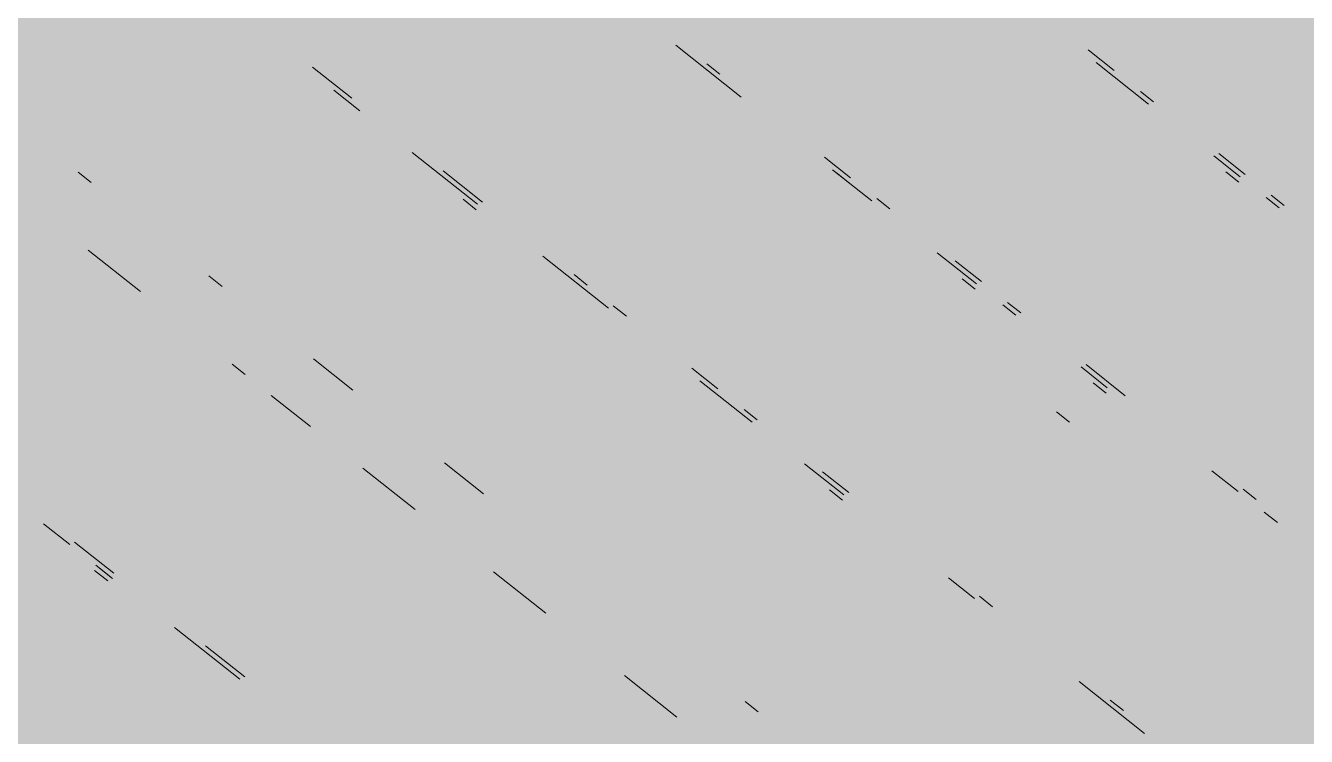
# Paper-space layout '03 3D Building and Roof' of a CAD drawing. Header units: millimetres. Extents: x 5 to 415, y 5 to 292.
# Drawn here: x 265.857 to 269.108, y 89.529 to 91.334 of the extents above; entities that cross this region are included whole.
import ezdxf

# ---------------------------------------------------------------- set-up
doc = ezdxf.new("R2010")
doc.units = ezdxf.units.MM
doc.layers.add('EXISTING', color=7, linetype='Continuous')
doc.layers.add('IMAGES', color=7, linetype='Continuous')

# ---------------------------------------------------------------- blocks, each defined once
blk = doc.blocks.new('SHEET_03')
at = {"layer": 'EXISTING', "color": 250, "lineweight": 9}
for p, q in [((267.5074, 91.2838), (267.6734, 91.1521)), ((268.6203, 91.2194), (268.5539, 91.2721)), ((266.685, 91.1493), (266.5854, 91.2283)), ((267.6195, 91.2107), (267.5863, 91.237)), ((268.5746, 91.2399), (268.7074, 91.1345)), ((266.6393, 91.1697), (266.7057, 91.1171)), ((268.7199, 91.1404), (268.6867, 91.1667)), ((266.8385, 91.0117), (267.0045, 90.88)), ((267.9514, 90.9473), (267.885, 90.9999)), ((268.8734, 91.0028), (268.9398, 90.9501)), ((268.9523, 90.956), (268.8859, 91.0087)), ((266.0239, 90.9351), (265.9907, 90.9615)), ((267.017, 90.8859), (266.9174, 90.9649)), ((267.9057, 90.9677), (268.0053, 90.8887)), ((267.9483, 90.9336), (267.9151, 90.96)), ((268.9367, 90.9365), (268.9035, 90.9628)), ((267.0013, 90.8664), (266.9681, 90.8927)), ((268.051, 90.8683), (268.0178, 90.8946)), ((269.0062, 90.8974), (269.0394, 90.8711)), ((269.0519, 90.877), (269.0187, 90.9033)), ((266.0162, 90.7638), (266.149, 90.6585)), ((267.1704, 90.7483), (267.3364, 90.6166)), ((268.1713, 90.757), (268.2709, 90.678)), ((268.2834, 90.6839), (268.217, 90.7366)), ((266.3559, 90.6718), (266.3227, 90.6981)), ((267.2825, 90.6752), (267.2493, 90.7015)), ((268.2678, 90.6644), (268.2346, 90.6907)), ((268.383, 90.6049), (268.3498, 90.6312)), ((267.3821, 90.5961), (267.3489, 90.6225)), ((268.3373, 90.6253), (268.3705, 90.599)), ((266.3813, 90.4741), (266.4145, 90.4478)), ((266.6878, 90.4084), (266.5882, 90.4874)), ((268.5365, 90.4673), (268.6028, 90.4146)), ((268.6485, 90.3941), (268.5489, 90.4732)), ((267.6145, 90.4118), (267.5481, 90.4644)), ((267.5688, 90.4322), (267.7016, 90.3269)), ((268.5997, 90.401), (268.5665, 90.4273)), ((266.4809, 90.3951), (266.5805, 90.3161)), ((267.7141, 90.3328), (267.6809, 90.3591)), ((268.507, 90.3268), (268.4738, 90.3532)), ((266.7133, 90.2107), (266.8461, 90.1054)), ((267.0198, 90.145), (266.9202, 90.224)), ((267.8344, 90.2215), (267.9339, 90.1425)), ((267.9464, 90.1484), (267.88, 90.2011)), ((268.8684, 90.2039), (268.9348, 90.1512)), ((267.9308, 90.1289), (267.8976, 90.1552)), ((268.9805, 90.1308), (268.9473, 90.1571)), ((269.0012, 90.0986), (269.0344, 90.0722)), ((265.903, 90.0694), (265.9694, 90.0167)), ((266.0814, 89.9436), (265.9818, 90.0226)), ((266.0658, 89.9241), (266.0326, 89.9504)), ((266.0358, 89.9641), (266.0689, 89.9377)), ((266.0783, 89.93), (266.0451, 89.9563)), ((267.0453, 89.9473), (267.178, 89.842)), ((268.1995, 89.9318), (268.2659, 89.8791)), ((268.3116, 89.8586), (268.2784, 89.885)), ((266.2349, 89.806), (266.4009, 89.6743)), ((266.4134, 89.6802), (266.3138, 89.7592)), ((267.3772, 89.6839), (267.51, 89.5786)), ((268.5315, 89.6684), (268.6974, 89.5367)), ((268.6435, 89.5953), (268.6103, 89.6216)), ((267.7169, 89.5919), (267.6837, 89.6182))]:
    blk.add_line(p, q, dxfattribs=at)
at = {"layer": 'IMAGES', "color": 7}
for points in [[(265.8218, 91.1942), (266.3036, 91.1942), (265.8218, 91.387), (266.3036, 91.387)], [(266.3036, 91.2906), (266.4964, 91.2906), (266.3036, 91.387), (266.4964, 91.387)], [(266.4964, 91.2906), (266.5927, 91.2906), (266.4964, 91.387), (266.5927, 91.387)], [(266.5927, 91.2906), (266.7855, 91.2906), (266.5927, 91.387), (266.7855, 91.387)], [(266.7855, 91.2906), (266.8818, 91.2906), (266.7855, 91.387), (266.8818, 91.387)], [(266.8818, 91.2906), (266.9782, 91.2906), (266.8818, 91.387), (266.9782, 91.387)], [(266.9782, 91.2906), (267.0745, 91.2906), (266.9782, 91.387), (267.0745, 91.387)], [(267.0745, 91.2906), (267.1709, 91.2906), (267.0745, 91.387), (267.1709, 91.387)], [(267.1709, 91.2906), (267.2673, 91.2906), (267.1709, 91.387), (267.2673, 91.387)], [(267.2673, 91.2906), (267.46, 91.2906), (267.2673, 91.387), (267.46, 91.387)], [(267.46, 91.2906), (267.5564, 91.2906), (267.46, 91.387), (267.5564, 91.387)], [(267.5564, 91.2906), (267.6527, 91.2906), (267.5564, 91.387), (267.6527, 91.387)], [(267.6527, 91.2906), (267.7491, 91.2906), (267.6527, 91.387), (267.7491, 91.387)], [(267.7491, 91.2906), (268.2309, 91.2906), (267.7491, 91.387), (268.2309, 91.387)], [(268.2309, 91.2906), (268.3273, 91.2906), (268.2309, 91.387), (268.3273, 91.387)], [(268.3273, 91.2906), (268.4236, 91.2906), (268.3273, 91.387), (268.4236, 91.387)], [(268.4236, 91.2906), (268.52, 91.2906), (268.4236, 91.387), (268.52, 91.387)], [(268.52, 91.2906), (268.6164, 91.2906), (268.52, 91.387), (268.6164, 91.387)], [(268.6164, 91.2906), (268.7127, 91.2906), (268.6164, 91.387), (268.7127, 91.387)], [(268.7127, 91.2906), (269.1945, 91.2906), (268.7127, 91.387), (269.1945, 91.387)], [(266.3036, 91.1942), (266.4, 91.1942), (266.3036, 91.2906), (266.4, 91.2906)], [(266.4, 91.1942), (266.4964, 91.1942), (266.4, 91.2906), (266.4964, 91.2906)], [(266.4964, 91.1942), (266.6891, 91.1942), (266.4964, 91.2906), (266.6891, 91.2906)], [(266.6891, 91.1942), (266.7855, 91.1942), (266.6891, 91.2906), (266.7855, 91.2906)], [(266.7855, 91.1942), (266.8818, 91.1942), (266.7855, 91.2906), (266.8818, 91.2906)], [(266.8818, 91.1942), (267.1709, 91.1942), (266.8818, 91.2906), (267.1709, 91.2906)], [(267.1709, 91.1942), (267.2673, 91.1942), (267.1709, 91.2906), (267.2673, 91.2906)], [(267.2673, 91.0978), (267.3636, 91.0978), (267.2673, 91.2906), (267.3636, 91.2906)], [(267.3636, 91.1942), (267.46, 91.1942), (267.3636, 91.2906), (267.46, 91.2906)], [(267.46, 91.1942), (267.5564, 91.1942), (267.46, 91.2906), (267.5564, 91.2906)], [(267.5564, 91.1942), (267.6527, 91.1942), (267.5564, 91.2906), (267.6527, 91.2906)], [(267.6527, 91.1942), (267.7491, 91.1942), (267.6527, 91.2906), (267.7491, 91.2906)], [(267.7491, 91.1942), (267.8455, 91.1942), (267.7491, 91.2906), (267.8455, 91.2906)], [(267.8455, 91.1942), (268.3273, 91.1942), (267.8455, 91.2906), (268.3273, 91.2906)], [(268.3273, 91.1942), (268.4236, 91.1942), (268.3273, 91.2906), (268.4236, 91.2906)], [(268.4236, 91.1942), (268.52, 91.1942), (268.4236, 91.2906), (268.52, 91.2906)], [(268.52, 91.1942), (268.7127, 91.1942), (268.52, 91.2906), (268.7127, 91.2906)], [(268.7127, 91.1942), (268.8091, 91.1942), (268.7127, 91.2906), (268.8091, 91.2906)], [(268.8091, 91.1942), (269.3873, 91.1942), (268.8091, 91.2906), (269.3873, 91.2906)], [(265.8218, 91.0978), (265.9182, 91.0978), (265.8218, 91.1942), (265.9182, 91.1942)], [(265.9182, 91.0978), (266.0145, 91.0978), (265.9182, 91.1942), (266.0145, 91.1942)], [(266.0145, 91.0978), (266.4, 91.0978), (266.0145, 91.1942), (266.4, 91.1942)], [(266.4, 91.0978), (266.4964, 91.0978), (266.4, 91.1942), (266.4964, 91.1942)], [(266.4964, 91.0978), (266.5927, 91.0978), (266.4964, 91.1942), (266.5927, 91.1942)], [(266.5927, 91.0978), (266.7855, 91.0978), (266.5927, 91.1942), (266.7855, 91.1942)], [(266.7855, 91.0978), (266.8818, 91.0978), (266.7855, 91.1942), (266.8818, 91.1942)], [(266.8818, 91.0978), (266.9782, 91.0978), (266.8818, 91.1942), (266.9782, 91.1942)], [(266.9782, 91.0978), (267.0745, 91.0978), (266.9782, 91.1942), (267.0745, 91.1942)], [(267.0745, 91.0978), (267.1709, 91.0978), (267.0745, 91.1942), (267.1709, 91.1942)], [(267.1709, 91.0014), (267.2673, 91.0014), (267.1709, 91.1942), (267.2673, 91.1942)], [(267.3636, 91.0978), (267.46, 91.0978), (267.3636, 91.1942), (267.46, 91.1942)], [(267.46, 91.0978), (267.5564, 91.0978), (267.46, 91.1942), (267.5564, 91.1942)], [(267.5564, 91.0978), (267.6527, 91.0978), (267.5564, 91.1942), (267.6527, 91.1942)], [(267.6527, 91.0978), (267.7491, 91.0978), (267.6527, 91.1942), (267.7491, 91.1942)], [(267.7491, 91.0978), (267.8455, 91.0978), (267.7491, 91.1942), (267.8455, 91.1942)], [(267.8455, 91.0978), (267.9418, 91.0978), (267.8455, 91.1942), (267.9418, 91.1942)], [(267.9418, 91.0978), (268.4236, 91.0978), (267.9418, 91.1942), (268.4236, 91.1942)], [(268.4236, 91.0978), (268.52, 91.0978), (268.4236, 91.1942), (268.52, 91.1942)], [(268.52, 91.0978), (268.6164, 91.0978), (268.52, 91.1942), (268.6164, 91.1942)], [(268.6164, 91.0978), (268.8091, 91.0978), (268.6164, 91.1942), (268.8091, 91.1942)], [(268.8091, 91.0978), (268.9055, 91.0978), (268.8091, 91.1942), (268.9055, 91.1942)], [(268.9055, 91.0978), (269.0018, 91.0978), (268.9055, 91.1942), (269.0018, 91.1942)], [(269.0018, 91.0978), (269.4836, 91.0978), (269.0018, 91.1942), (269.4836, 91.1942)], [(265.8218, 90.905), (265.9182, 90.905), (265.8218, 91.0978), (265.9182, 91.0978)], [(265.9182, 91.0014), (266.0145, 91.0014), (265.9182, 91.0978), (266.0145, 91.0978)], [(266.0145, 91.0014), (266.1109, 91.0014), (266.0145, 91.0978), (266.1109, 91.0978)], [(266.1109, 91.0014), (266.4964, 91.0014), (266.1109, 91.0978), (266.4964, 91.0978)], [(266.4964, 91.0014), (266.5927, 91.0014), (266.4964, 91.0978), (266.5927, 91.0978)], [(266.5927, 91.0014), (266.6891, 91.0014), (266.5927, 91.0978), (266.6891, 91.0978)], [(266.6891, 91.0014), (266.8818, 91.0014), (266.6891, 91.0978), (266.8818, 91.0978)], [(266.8818, 91.0014), (266.9782, 91.0014), (266.8818, 91.0978), (266.9782, 91.0978)], [(266.9782, 91.0014), (267.0745, 91.0014), (266.9782, 91.0978), (267.0745, 91.0978)], [(267.0745, 91.0014), (267.1709, 91.0014), (267.0745, 91.0978), (267.1709, 91.0978)], [(267.2673, 91.0014), (267.3636, 91.0014), (267.2673, 91.0978), (267.3636, 91.0978)], [(267.3636, 91.0014), (267.46, 91.0014), (267.3636, 91.0978), (267.46, 91.0978)], [(267.46, 91.0014), (267.5564, 91.0014), (267.46, 91.0978), (267.5564, 91.0978)], [(267.5564, 91.0014), (267.6527, 91.0014), (267.5564, 91.0978), (267.6527, 91.0978)], [(267.6527, 91.0014), (267.7491, 91.0014), (267.6527, 91.0978), (267.7491, 91.0978)], [(267.7491, 91.0014), (267.9418, 91.0014), (267.7491, 91.0978), (267.9418, 91.0978)], [(267.9418, 91.0014), (268.0382, 91.0014), (267.9418, 91.0978), (268.0382, 91.0978)], [(268.0382, 91.0014), (268.52, 91.0014), (268.0382, 91.0978), (268.52, 91.0978)], [(268.52, 91.0014), (268.6164, 91.0014), (268.52, 91.0978), (268.6164, 91.0978)], [(268.6164, 91.0014), (268.7127, 91.0014), (268.6164, 91.0978), (268.7127, 91.0978)], [(268.7127, 91.0014), (268.8091, 91.0014), (268.7127, 91.0978), (268.8091, 91.0978)], [(268.8091, 90.905), (268.9055, 90.905), (268.8091, 91.0978), (268.9055, 91.0978)], [(268.9055, 91.0014), (269.0018, 91.0014), (268.9055, 91.0978), (269.0018, 91.0978)], [(269.0018, 91.0014), (269.0982, 91.0014), (269.0018, 91.0978), (269.0982, 91.0978)], [(269.0982, 91.0014), (269.6764, 91.0014), (269.0982, 91.0978), (269.6764, 91.0978)], [(265.9182, 90.905), (266.0145, 90.905), (265.9182, 91.0014), (266.0145, 91.0014)], [(266.0145, 90.905), (266.1109, 90.905), (266.0145, 91.0014), (266.1109, 91.0014)], [(266.1109, 90.905), (266.2073, 90.905), (266.1109, 91.0014), (266.2073, 91.0014)], [(266.2073, 90.905), (266.6891, 90.905), (266.2073, 91.0014), (266.6891, 91.0014)], [(266.6891, 90.905), (266.7855, 90.905), (266.6891, 91.0014), (266.7855, 91.0014)], [(266.7855, 90.905), (266.8818, 90.905), (266.7855, 91.0014), (266.8818, 91.0014)], [(266.8818, 90.905), (266.9782, 90.905), (266.8818, 91.0014), (266.9782, 91.0014)], [(266.9782, 90.905), (267.0745, 90.905), (266.9782, 91.0014), (267.0745, 91.0014)], [(267.0745, 90.905), (267.1709, 90.905), (267.0745, 91.0014), (267.1709, 91.0014)], [(267.1709, 90.905), (267.3636, 90.905), (267.1709, 91.0014), (267.3636, 91.0014)], [(267.3636, 90.905), (267.46, 90.905), (267.3636, 91.0014), (267.46, 91.0014)], [(267.46, 90.905), (267.5564, 90.905), (267.46, 91.0014), (267.5564, 91.0014)], [(267.5564, 90.905), (267.6527, 90.905), (267.5564, 91.0014), (267.6527, 91.0014)], [(267.6527, 90.905), (267.7491, 90.905), (267.6527, 91.0014), (267.7491, 91.0014)], [(267.7491, 90.905), (267.8455, 90.905), (267.7491, 91.0014), (267.8455, 91.0014)], [(267.8455, 90.905), (267.9418, 90.905), (267.8455, 91.0014), (267.9418, 91.0014)], [(267.9418, 90.905), (268.0382, 90.905), (267.9418, 91.0014), (268.0382, 91.0014)], [(268.0382, 90.905), (268.7127, 90.905), (268.0382, 91.0014), (268.7127, 91.0014)], [(268.7127, 90.905), (268.8091, 90.905), (268.7127, 91.0014), (268.8091, 91.0014)], [(268.9055, 90.905), (269.0018, 90.905), (268.9055, 91.0014), (269.0018, 91.0014)], [(269.0018, 90.905), (269.0982, 90.905), (269.0018, 91.0014), (269.0982, 91.0014)], [(269.0982, 90.905), (269.1945, 90.905), (269.0982, 91.0014), (269.1945, 91.0014)], [(265.8218, 90.8086), (265.9182, 90.8086), (265.8218, 90.905), (265.9182, 90.905)], [(265.9182, 90.8086), (266.0145, 90.8086), (265.9182, 90.905), (266.0145, 90.905)], [(266.0145, 90.8086), (266.2073, 90.8086), (266.0145, 90.905), (266.2073, 90.905)], [(266.2073, 90.8086), (266.3036, 90.8086), (266.2073, 90.905), (266.3036, 90.905)], [(266.3036, 90.8086), (266.4, 90.8086), (266.3036, 90.905), (266.4, 90.905)], [(266.4, 90.8086), (266.7855, 90.8086), (266.4, 90.905), (266.7855, 90.905)], [(266.7855, 90.8086), (266.8818, 90.8086), (266.7855, 90.905), (266.8818, 90.905)], [(266.8818, 90.8086), (266.9782, 90.8086), (266.8818, 90.905), (266.9782, 90.905)], [(266.9782, 90.8086), (267.0745, 90.8086), (266.9782, 90.905), (267.0745, 90.905)], [(267.0745, 90.8086), (267.1709, 90.8086), (267.0745, 90.905), (267.1709, 90.905)], [(267.1709, 90.8086), (267.2673, 90.8086), (267.1709, 90.905), (267.2673, 90.905)], [(267.2673, 90.8086), (267.3636, 90.8086), (267.2673, 90.905), (267.3636, 90.905)], [(267.3636, 90.8086), (267.46, 90.8086), (267.3636, 90.905), (267.46, 90.905)], [(267.46, 90.8086), (267.5564, 90.8086), (267.46, 90.905), (267.5564, 90.905)], [(267.5564, 90.8086), (267.6527, 90.8086), (267.5564, 90.905), (267.6527, 90.905)], [(267.6527, 90.8086), (267.7491, 90.8086), (267.6527, 90.905), (267.7491, 90.905)], [(267.7491, 90.8086), (267.8455, 90.8086), (267.7491, 90.905), (267.8455, 90.905)], [(267.8455, 90.8086), (267.9418, 90.8086), (267.8455, 90.905), (267.9418, 90.905)], [(267.9418, 90.8086), (268.0382, 90.8086), (267.9418, 90.905), (268.0382, 90.905)], [(268.0382, 90.8086), (268.1345, 90.8086), (268.0382, 90.905), (268.1345, 90.905)], [(268.1345, 90.8086), (268.2309, 90.8086), (268.1345, 90.905), (268.2309, 90.905)], [(268.2309, 90.8086), (268.3273, 90.8086), (268.2309, 90.905), (268.3273, 90.905)], [(268.3273, 90.8086), (268.8091, 90.8086), (268.3273, 90.905), (268.8091, 90.905)], [(268.8091, 90.8086), (269.0018, 90.8086), (268.8091, 90.905), (269.0018, 90.905)], [(269.0018, 90.8086), (269.0982, 90.8086), (269.0018, 90.905), (269.0982, 90.905)], [(269.0982, 90.8086), (269.1945, 90.8086), (269.0982, 90.905), (269.1945, 90.905)], [(265.8218, 90.7122), (265.9182, 90.7122), (265.8218, 90.8086), (265.9182, 90.8086)], [(265.9182, 90.7122), (266.0145, 90.7122), (265.9182, 90.8086), (266.0145, 90.8086)], [(266.0145, 90.7122), (266.2073, 90.7122), (266.0145, 90.8086), (266.2073, 90.8086)], [(266.2073, 90.7122), (266.3036, 90.7122), (266.2073, 90.8086), (266.3036, 90.8086)], [(266.3036, 90.7122), (266.4964, 90.7122), (266.3036, 90.8086), (266.4964, 90.8086)], [(266.4964, 90.7122), (266.8818, 90.7122), (266.4964, 90.8086), (266.8818, 90.8086)], [(266.8818, 90.7122), (266.9782, 90.7122), (266.8818, 90.8086), (266.9782, 90.8086)], [(266.9782, 90.7122), (267.0745, 90.7122), (266.9782, 90.8086), (267.0745, 90.8086)], [(267.0745, 90.7122), (267.1709, 90.7122), (267.0745, 90.8086), (267.1709, 90.8086)], [(267.1709, 90.7122), (267.2673, 90.7122), (267.1709, 90.8086), (267.2673, 90.8086)], [(267.2673, 90.7122), (267.3636, 90.7122), (267.2673, 90.8086), (267.3636, 90.8086)], [(267.3636, 90.7122), (267.5564, 90.7122), (267.3636, 90.8086), (267.5564, 90.8086)], [(267.5564, 90.7122), (267.6527, 90.7122), (267.5564, 90.8086), (267.6527, 90.8086)], [(267.6527, 90.7122), (267.7491, 90.7122), (267.6527, 90.8086), (267.7491, 90.8086)], [(267.7491, 90.7122), (267.8455, 90.7122), (267.7491, 90.8086), (267.8455, 90.8086)], [(267.8455, 90.7122), (267.9418, 90.7122), (267.8455, 90.8086), (267.9418, 90.8086)], [(267.9418, 90.7122), (268.0382, 90.7122), (267.9418, 90.8086), (268.0382, 90.8086)], [(268.0382, 90.7122), (268.1345, 90.7122), (268.0382, 90.8086), (268.1345, 90.8086)], [(268.1345, 90.7122), (268.3273, 90.7122), (268.1345, 90.8086), (268.3273, 90.8086)], [(268.3273, 90.7122), (268.4236, 90.7122), (268.3273, 90.8086), (268.4236, 90.8086)], [(268.4236, 90.7122), (269.0018, 90.7122), (268.4236, 90.8086), (269.0018, 90.8086)], [(269.0018, 90.7122), (269.0982, 90.7122), (269.0018, 90.8086), (269.0982, 90.8086)], [(269.0982, 90.7122), (269.1945, 90.7122), (269.0982, 90.8086), (269.1945, 90.8086)], [(265.34, 90.6158), (265.9182, 90.6158), (265.34, 90.7122), (265.9182, 90.7122)], [(265.9182, 90.6158), (266.0145, 90.6158), (265.9182, 90.7122), (266.0145, 90.7122)], [(266.0145, 90.6158), (266.1109, 90.6158), (266.0145, 90.7122), (266.1109, 90.7122)], [(266.1109, 90.6158), (266.2073, 90.6158), (266.1109, 90.7122), (266.2073, 90.7122)], [(266.2073, 90.6158), (266.3036, 90.6158), (266.2073, 90.7122), (266.3036, 90.7122)], [(266.3036, 90.6158), (266.4, 90.6158), (266.3036, 90.7122), (266.4, 90.7122)], [(266.4, 90.6158), (266.4964, 90.6158), (266.4, 90.7122), (266.4964, 90.7122)], [(266.4964, 90.6158), (266.5927, 90.6158), (266.4964, 90.7122), (266.5927, 90.7122)], [(266.5927, 90.6158), (266.6891, 90.6158), (266.5927, 90.7122), (266.6891, 90.7122)], [(266.6891, 90.6158), (267.1709, 90.6158), (266.6891, 90.7122), (267.1709, 90.7122)], [(267.1709, 90.6158), (267.3636, 90.6158), (267.1709, 90.7122), (267.3636, 90.7122)], [(267.3636, 90.6158), (267.46, 90.6158), (267.3636, 90.7122), (267.46, 90.7122)], [(267.46, 90.6158), (267.5564, 90.6158), (267.46, 90.7122), (267.5564, 90.7122)], [(267.5564, 90.6158), (267.6527, 90.6158), (267.5564, 90.7122), (267.6527, 90.7122)], [(267.6527, 90.6158), (267.8455, 90.6158), (267.6527, 90.7122), (267.8455, 90.7122)], [(267.8455, 90.6158), (267.9418, 90.6158), (267.8455, 90.7122), (267.9418, 90.7122)], [(267.9418, 90.6158), (268.0382, 90.6158), (267.9418, 90.7122), (268.0382, 90.7122)], [(268.0382, 90.6158), (268.1345, 90.6158), (268.0382, 90.7122), (268.1345, 90.7122)], [(268.1345, 90.6158), (268.2309, 90.6158), (268.1345, 90.7122), (268.2309, 90.7122)], [(268.2309, 90.6158), (268.4236, 90.6158), (268.2309, 90.7122), (268.4236, 90.7122)], [(268.4236, 90.6158), (268.52, 90.6158), (268.4236, 90.7122), (268.52, 90.7122)], [(268.52, 90.6158), (269.0018, 90.6158), (268.52, 90.7122), (269.0018, 90.7122)], [(269.0018, 90.6158), (269.0982, 90.6158), (269.0018, 90.7122), (269.0982, 90.7122)], [(269.0982, 90.6158), (269.1945, 90.6158), (269.0982, 90.7122), (269.1945, 90.7122)], [(265.5327, 90.5194), (266.0145, 90.5194), (265.5327, 90.6158), (266.0145, 90.6158)], [(266.0145, 90.5194), (266.1109, 90.5194), (266.0145, 90.6158), (266.1109, 90.6158)], [(266.1109, 90.5194), (266.2073, 90.5194), (266.1109, 90.6158), (266.2073, 90.6158)], [(266.2073, 90.5194), (266.3036, 90.5194), (266.2073, 90.6158), (266.3036, 90.6158)], [(266.3036, 90.423), (266.4, 90.423), (266.3036, 90.6158), (266.4, 90.6158)], [(266.4, 90.5194), (266.4964, 90.5194), (266.4, 90.6158), (266.4964, 90.6158)], [(266.4964, 90.5194), (266.5927, 90.5194), (266.4964, 90.6158), (266.5927, 90.6158)], [(266.5927, 90.5194), (266.6891, 90.5194), (266.5927, 90.6158), (266.6891, 90.6158)], [(266.6891, 90.5194), (266.7855, 90.5194), (266.6891, 90.6158), (266.7855, 90.6158)], [(266.7855, 90.5194), (267.1709, 90.5194), (266.7855, 90.6158), (267.1709, 90.6158)], [(267.1709, 90.5194), (267.2673, 90.5194), (267.1709, 90.6158), (267.2673, 90.6158)], [(267.2673, 90.5194), (267.46, 90.5194), (267.2673, 90.6158), (267.46, 90.6158)], [(267.46, 90.5194), (267.5564, 90.5194), (267.46, 90.6158), (267.5564, 90.6158)], [(267.5564, 90.5194), (267.6527, 90.5194), (267.5564, 90.6158), (267.6527, 90.6158)], [(267.6527, 90.5194), (267.8455, 90.5194), (267.6527, 90.6158), (267.8455, 90.6158)], [(267.8455, 90.5194), (267.9418, 90.5194), (267.8455, 90.6158), (267.9418, 90.6158)], [(267.9418, 90.5194), (268.0382, 90.5194), (267.9418, 90.6158), (268.0382, 90.6158)], [(268.0382, 90.5194), (268.1345, 90.5194), (268.0382, 90.6158), (268.1345, 90.6158)], [(268.1345, 90.5194), (268.2309, 90.5194), (268.1345, 90.6158), (268.2309, 90.6158)], [(268.2309, 90.5194), (268.3273, 90.5194), (268.2309, 90.6158), (268.3273, 90.6158)], [(268.3273, 90.5194), (268.4236, 90.5194), (268.3273, 90.6158), (268.4236, 90.6158)], [(268.4236, 90.5194), (268.52, 90.5194), (268.4236, 90.6158), (268.52, 90.6158)], [(268.52, 90.5194), (268.6164, 90.5194), (268.52, 90.6158), (268.6164, 90.6158)], [(268.6164, 90.5194), (268.7127, 90.5194), (268.6164, 90.6158), (268.7127, 90.6158)], [(268.7127, 90.5194), (269.0982, 90.5194), (268.7127, 90.6158), (269.0982, 90.6158)], [(269.0982, 90.5194), (269.2909, 90.5194), (269.0982, 90.6158), (269.2909, 90.6158)], [(265.7255, 90.423), (266.1109, 90.423), (265.7255, 90.5194), (266.1109, 90.5194)], [(266.1109, 90.423), (266.2073, 90.423), (266.1109, 90.5194), (266.2073, 90.5194)], [(266.2073, 90.423), (266.3036, 90.423), (266.2073, 90.5194), (266.3036, 90.5194)], [(266.4, 90.423), (266.4964, 90.423), (266.4, 90.5194), (266.4964, 90.5194)], [(266.4964, 90.423), (266.5927, 90.423), (266.4964, 90.5194), (266.5927, 90.5194)], [(266.5927, 90.423), (266.6891, 90.423), (266.5927, 90.5194), (266.6891, 90.5194)], [(266.6891, 90.423), (266.8818, 90.423), (266.6891, 90.5194), (266.8818, 90.5194)], [(266.8818, 90.423), (267.2673, 90.423), (266.8818, 90.5194), (267.2673, 90.5194)], [(267.2673, 90.423), (267.3636, 90.423), (267.2673, 90.5194), (267.3636, 90.5194)], [(267.3636, 90.423), (267.46, 90.423), (267.3636, 90.5194), (267.46, 90.5194)], [(267.46, 90.423), (267.6527, 90.423), (267.46, 90.5194), (267.6527, 90.5194)], [(267.6527, 90.423), (267.7491, 90.423), (267.6527, 90.5194), (267.7491, 90.5194)], [(267.7491, 90.423), (267.9418, 90.423), (267.7491, 90.5194), (267.9418, 90.5194)], [(267.9418, 90.423), (268.0382, 90.423), (267.9418, 90.5194), (268.0382, 90.5194)], [(268.0382, 90.423), (268.1345, 90.423), (268.0382, 90.5194), (268.1345, 90.5194)], [(268.1345, 90.423), (268.2309, 90.423), (268.1345, 90.5194), (268.2309, 90.5194)], [(268.2309, 90.423), (268.3273, 90.423), (268.2309, 90.5194), (268.3273, 90.5194)], [(268.3273, 90.423), (268.4236, 90.423), (268.3273, 90.5194), (268.4236, 90.5194)], [(268.4236, 90.423), (268.6164, 90.423), (268.4236, 90.5194), (268.6164, 90.5194)], [(268.6164, 90.423), (268.7127, 90.423), (268.6164, 90.5194), (268.7127, 90.5194)], [(268.7127, 90.423), (268.8091, 90.423), (268.7127, 90.5194), (268.8091, 90.5194)], [(268.8091, 90.423), (269.2909, 90.423), (268.8091, 90.5194), (269.2909, 90.5194)], [(265.8218, 90.3266), (266.2073, 90.3266), (265.8218, 90.423), (266.2073, 90.423)], [(266.2073, 90.3266), (266.3036, 90.3266), (266.2073, 90.423), (266.3036, 90.423)], [(266.3036, 90.3266), (266.4, 90.3266), (266.3036, 90.423), (266.4, 90.423)], [(266.4, 90.3266), (266.4964, 90.3266), (266.4, 90.423), (266.4964, 90.423)], [(266.4964, 90.3266), (266.5927, 90.3266), (266.4964, 90.423), (266.5927, 90.423)], [(266.5927, 90.3266), (266.6891, 90.3266), (266.5927, 90.423), (266.6891, 90.423)], [(266.6891, 90.3266), (266.7855, 90.3266), (266.6891, 90.423), (266.7855, 90.423)], [(266.7855, 90.3266), (266.8818, 90.3266), (266.7855, 90.423), (266.8818, 90.423)], [(266.8818, 90.3266), (266.9782, 90.3266), (266.8818, 90.423), (266.9782, 90.423)], [(266.9782, 90.3266), (267.46, 90.3266), (266.9782, 90.423), (267.46, 90.423)], [(267.46, 90.3266), (267.5564, 90.3266), (267.46, 90.423), (267.5564, 90.423)], [(267.5564, 90.3266), (267.7491, 90.3266), (267.5564, 90.423), (267.7491, 90.423)], [(267.7491, 90.3266), (268.0382, 90.3266), (267.7491, 90.423), (268.0382, 90.423)], [(268.0382, 90.3266), (268.2309, 90.3266), (268.0382, 90.423), (268.2309, 90.423)], [(268.2309, 90.3266), (268.3273, 90.3266), (268.2309, 90.423), (268.3273, 90.423)], [(268.3273, 90.3266), (268.4236, 90.3266), (268.3273, 90.423), (268.4236, 90.423)], [(268.4236, 90.3266), (268.52, 90.3266), (268.4236, 90.423), (268.52, 90.423)], [(268.52, 90.3266), (268.6164, 90.3266), (268.52, 90.423), (268.6164, 90.423)], [(268.6164, 90.3266), (268.7127, 90.3266), (268.6164, 90.423), (268.7127, 90.423)], [(268.7127, 90.3266), (268.8091, 90.3266), (268.7127, 90.423), (268.8091, 90.423)], [(268.8091, 90.3266), (268.9055, 90.3266), (268.8091, 90.423), (268.9055, 90.423)], [(268.9055, 90.3266), (269.3873, 90.3266), (268.9055, 90.423), (269.3873, 90.423)], [(265.7255, 90.2302), (265.9182, 90.2302), (265.7255, 90.3266), (265.9182, 90.3266)], [(265.9182, 90.2302), (266.4964, 90.2302), (265.9182, 90.3266), (266.4964, 90.3266)], [(266.4964, 90.2302), (266.5927, 90.2302), (266.4964, 90.3266), (266.5927, 90.3266)], [(266.5927, 90.2302), (266.6891, 90.2302), (266.5927, 90.3266), (266.6891, 90.3266)], [(266.6891, 90.2302), (266.7855, 90.2302), (266.6891, 90.3266), (266.7855, 90.3266)], [(266.7855, 90.2302), (266.8818, 90.2302), (266.7855, 90.3266), (266.8818, 90.3266)], [(266.8818, 90.2302), (266.9782, 90.2302), (266.8818, 90.3266), (266.9782, 90.3266)], [(266.9782, 90.2302), (267.0745, 90.2302), (266.9782, 90.3266), (267.0745, 90.3266)], [(267.0745, 90.2302), (267.46, 90.2302), (267.0745, 90.3266), (267.46, 90.3266)], [(267.46, 90.2302), (267.5564, 90.2302), (267.46, 90.3266), (267.5564, 90.3266)], [(267.5564, 90.2302), (267.6527, 90.2302), (267.5564, 90.3266), (267.6527, 90.3266)], [(267.6527, 90.2302), (267.8455, 90.2302), (267.6527, 90.3266), (267.8455, 90.3266)], [(267.8455, 90.2302), (267.9418, 90.2302), (267.8455, 90.3266), (267.9418, 90.3266)], [(267.9418, 90.2302), (268.0382, 90.2302), (267.9418, 90.3266), (268.0382, 90.3266)], [(268.0382, 90.2302), (268.1345, 90.2302), (268.0382, 90.3266), (268.1345, 90.3266)], [(268.1345, 90.2302), (268.2309, 90.2302), (268.1345, 90.3266), (268.2309, 90.3266)], [(268.2309, 90.2302), (268.3273, 90.2302), (268.2309, 90.3266), (268.3273, 90.3266)], [(268.3273, 90.2302), (268.4236, 90.2302), (268.3273, 90.3266), (268.4236, 90.3266)], [(268.4236, 90.2302), (268.52, 90.2302), (268.4236, 90.3266), (268.52, 90.3266)], [(268.52, 90.2302), (268.6164, 90.2302), (268.52, 90.3266), (268.6164, 90.3266)], [(268.6164, 90.2302), (268.7127, 90.2302), (268.6164, 90.3266), (268.7127, 90.3266)], [(268.7127, 90.2302), (268.9055, 90.2302), (268.7127, 90.3266), (268.9055, 90.3266)], [(268.9055, 90.2302), (269.0018, 90.2302), (268.9055, 90.3266), (269.0018, 90.3266)], [(269.0018, 90.2302), (269.4836, 90.2302), (269.0018, 90.3266), (269.4836, 90.3266)], [(265.8218, 90.1338), (265.9182, 90.1338), (265.8218, 90.2302), (265.9182, 90.2302)], [(265.9182, 90.1338), (266.0145, 90.1338), (265.9182, 90.2302), (266.0145, 90.2302)], [(266.0145, 90.1338), (266.5927, 90.1338), (266.0145, 90.2302), (266.5927, 90.2302)], [(266.5927, 90.1338), (266.6891, 90.1338), (266.5927, 90.2302), (266.6891, 90.2302)], [(266.6891, 90.1338), (266.7855, 90.1338), (266.6891, 90.2302), (266.7855, 90.2302)], [(266.7855, 90.1338), (266.8818, 90.1338), (266.7855, 90.2302), (266.8818, 90.2302)], [(266.8818, 90.1338), (266.9782, 90.1338), (266.8818, 90.2302), (266.9782, 90.2302)], [(266.9782, 90.1338), (267.0745, 90.1338), (266.9782, 90.2302), (267.0745, 90.2302)], [(267.0745, 90.1338), (267.1709, 90.1338), (267.0745, 90.2302), (267.1709, 90.2302)], [(267.1709, 90.1338), (267.2673, 90.1338), (267.1709, 90.2302), (267.2673, 90.2302)], [(267.2673, 90.1338), (267.6527, 90.1338), (267.2673, 90.2302), (267.6527, 90.2302)], [(267.6527, 90.1338), (267.7491, 90.1338), (267.6527, 90.2302), (267.7491, 90.2302)], [(267.7491, 90.1338), (267.8455, 90.1338), (267.7491, 90.2302), (267.8455, 90.2302)], [(267.8455, 90.1338), (268.0382, 90.1338), (267.8455, 90.2302), (268.0382, 90.2302)], [(268.0382, 90.1338), (268.1345, 90.1338), (268.0382, 90.2302), (268.1345, 90.2302)], [(268.1345, 90.1338), (268.2309, 90.1338), (268.1345, 90.2302), (268.2309, 90.2302)], [(268.2309, 90.1338), (268.3273, 90.1338), (268.2309, 90.2302), (268.3273, 90.2302)], [(268.3273, 90.1338), (268.4236, 90.1338), (268.3273, 90.2302), (268.4236, 90.2302)], [(268.4236, 90.1338), (268.52, 90.1338), (268.4236, 90.2302), (268.52, 90.2302)], [(268.52, 90.1338), (268.6164, 90.1338), (268.52, 90.2302), (268.6164, 90.2302)], [(268.6164, 90.1338), (268.7127, 90.1338), (268.6164, 90.2302), (268.7127, 90.2302)], [(268.7127, 90.1338), (268.8091, 90.1338), (268.7127, 90.2302), (268.8091, 90.2302)], [(268.8091, 90.1338), (268.9055, 90.1338), (268.8091, 90.2302), (268.9055, 90.2302)], [(268.9055, 90.1338), (269.0018, 90.1338), (268.9055, 90.2302), (269.0018, 90.2302)], [(269.0018, 90.1338), (269.0982, 90.1338), (269.0018, 90.2302), (269.0982, 90.2302)], [(269.0982, 90.1338), (269.6764, 90.1338), (269.0982, 90.2302), (269.6764, 90.2302)], [(265.8218, 90.0374), (265.9182, 90.0374), (265.8218, 90.1338), (265.9182, 90.1338)], [(265.9182, 90.0374), (266.0145, 90.0374), (265.9182, 90.1338), (266.0145, 90.1338)], [(266.0145, 90.0374), (266.1109, 90.0374), (266.0145, 90.1338), (266.1109, 90.1338)], [(266.1109, 90.0374), (266.5927, 90.0374), (266.1109, 90.1338), (266.5927, 90.1338)], [(266.5927, 90.0374), (266.6891, 90.0374), (266.5927, 90.1338), (266.6891, 90.1338)], [(266.6891, 90.0374), (266.7855, 90.0374), (266.6891, 90.1338), (266.7855, 90.1338)], [(266.7855, 90.0374), (266.8818, 90.0374), (266.7855, 90.1338), (266.8818, 90.1338)], [(266.8818, 90.0374), (266.9782, 90.0374), (266.8818, 90.1338), (266.9782, 90.1338)], [(266.9782, 90.0374), (267.0745, 90.0374), (266.9782, 90.1338), (267.0745, 90.1338)], [(267.0745, 90.0374), (267.1709, 90.0374), (267.0745, 90.1338), (267.1709, 90.1338)], [(267.1709, 90.0374), (267.2673, 90.0374), (267.1709, 90.1338), (267.2673, 90.1338)], [(267.2673, 90.0374), (267.3636, 90.0374), (267.2673, 90.1338), (267.3636, 90.1338)], [(267.3636, 90.0374), (267.7491, 90.0374), (267.3636, 90.1338), (267.7491, 90.1338)], [(267.7491, 90.0374), (267.8455, 90.0374), (267.7491, 90.1338), (267.8455, 90.1338)], [(267.8455, 90.0374), (267.9418, 90.0374), (267.8455, 90.1338), (267.9418, 90.1338)], [(267.9418, 90.0374), (268.1345, 90.0374), (267.9418, 90.1338), (268.1345, 90.1338)], [(268.1345, 90.0374), (268.2309, 90.0374), (268.1345, 90.1338), (268.2309, 90.1338)], [(268.2309, 90.0374), (268.4236, 90.0374), (268.2309, 90.1338), (268.4236, 90.1338)], [(268.4236, 90.0374), (268.52, 90.0374), (268.4236, 90.1338), (268.52, 90.1338)], [(268.52, 90.0374), (268.6164, 90.0374), (268.52, 90.1338), (268.6164, 90.1338)], [(268.6164, 90.0374), (268.8091, 90.0374), (268.6164, 90.1338), (268.8091, 90.1338)], [(268.8091, 90.0374), (268.9055, 90.0374), (268.8091, 90.1338), (268.9055, 90.1338)], [(268.9055, 90.0374), (269.0018, 90.0374), (268.9055, 90.1338), (269.0018, 90.1338)], [(269.0018, 90.0374), (269.0982, 90.0374), (269.0018, 90.1338), (269.0982, 90.1338)], [(269.0982, 90.0374), (269.1945, 90.0374), (269.0982, 90.1338), (269.1945, 90.1338)], [(265.8218, 89.941), (265.9182, 89.941), (265.8218, 90.0374), (265.9182, 90.0374)], [(265.9182, 89.941), (266.1109, 89.941), (265.9182, 90.0374), (266.1109, 90.0374)], [(266.1109, 89.941), (266.2073, 89.941), (266.1109, 90.0374), (266.2073, 90.0374)], [(266.2073, 89.941), (266.3036, 89.941), (266.2073, 90.0374), (266.3036, 90.0374)], [(266.3036, 89.941), (266.6891, 89.941), (266.3036, 90.0374), (266.6891, 90.0374)], [(266.6891, 89.941), (266.7855, 89.941), (266.6891, 90.0374), (266.7855, 90.0374)], [(266.7855, 89.941), (266.8818, 89.941), (266.7855, 90.0374), (266.8818, 90.0374)], [(266.8818, 89.941), (266.9782, 89.941), (266.8818, 90.0374), (266.9782, 90.0374)], [(266.9782, 89.941), (267.0745, 89.941), (266.9782, 90.0374), (267.0745, 90.0374)], [(267.0745, 89.941), (267.1709, 89.941), (267.0745, 90.0374), (267.1709, 90.0374)], [(267.1709, 89.941), (267.2673, 89.941), (267.1709, 90.0374), (267.2673, 90.0374)], [(267.2673, 89.941), (267.3636, 89.941), (267.2673, 90.0374), (267.3636, 90.0374)], [(267.3636, 89.941), (267.46, 89.941), (267.3636, 90.0374), (267.46, 90.0374)], [(267.46, 89.941), (267.8455, 89.941), (267.46, 90.0374), (267.8455, 90.0374)], [(267.8455, 89.941), (267.9418, 89.941), (267.8455, 90.0374), (267.9418, 90.0374)], [(267.9418, 89.941), (268.0382, 89.941), (267.9418, 90.0374), (268.0382, 90.0374)], [(268.0382, 89.941), (268.2309, 89.941), (268.0382, 90.0374), (268.2309, 90.0374)], [(268.2309, 89.941), (268.3273, 89.941), (268.2309, 90.0374), (268.3273, 90.0374)], [(268.3273, 89.941), (268.4236, 89.941), (268.3273, 90.0374), (268.4236, 90.0374)], [(268.4236, 89.941), (268.52, 89.941), (268.4236, 90.0374), (268.52, 90.0374)], [(268.52, 89.941), (268.6164, 89.941), (268.52, 90.0374), (268.6164, 90.0374)], [(268.6164, 89.941), (268.7127, 89.941), (268.6164, 90.0374), (268.7127, 90.0374)], [(268.7127, 89.941), (268.8091, 89.941), (268.7127, 90.0374), (268.8091, 90.0374)], [(268.8091, 89.941), (268.9055, 89.941), (268.8091, 90.0374), (268.9055, 90.0374)], [(268.9055, 89.941), (269.0018, 89.941), (268.9055, 90.0374), (269.0018, 90.0374)], [(269.0018, 89.941), (269.0982, 89.941), (269.0018, 90.0374), (269.0982, 90.0374)], [(269.0982, 89.8446), (269.1945, 89.8446), (269.0982, 90.0374), (269.1945, 90.0374)], [(265.34, 89.8446), (266.0145, 89.8446), (265.34, 89.941), (266.0145, 89.941)], [(266.0145, 89.8446), (266.2073, 89.8446), (266.0145, 89.941), (266.2073, 89.941)], [(266.2073, 89.8446), (266.3036, 89.8446), (266.2073, 89.941), (266.3036, 89.941)], [(266.3036, 89.8446), (266.4, 89.8446), (266.3036, 89.941), (266.4, 89.941)], [(266.4, 89.8446), (266.8818, 89.8446), (266.4, 89.941), (266.8818, 89.941)], [(266.8818, 89.8446), (266.9782, 89.8446), (266.8818, 89.941), (266.9782, 89.941)], [(266.9782, 89.8446), (267.0745, 89.8446), (266.9782, 89.941), (267.0745, 89.941)], [(267.0745, 89.8446), (267.1709, 89.8446), (267.0745, 89.941), (267.1709, 89.941)], [(267.1709, 89.8446), (267.2673, 89.8446), (267.1709, 89.941), (267.2673, 89.941)], [(267.2673, 89.8446), (267.3636, 89.8446), (267.2673, 89.941), (267.3636, 89.941)], [(267.3636, 89.8446), (267.46, 89.8446), (267.3636, 89.941), (267.46, 89.941)], [(267.46, 89.8446), (267.5564, 89.8446), (267.46, 89.941), (267.5564, 89.941)], [(267.5564, 89.8446), (268.0382, 89.8446), (267.5564, 89.941), (268.0382, 89.941)], [(268.0382, 89.8446), (268.1345, 89.8446), (268.0382, 89.941), (268.1345, 89.941)], [(268.1345, 89.8446), (268.2309, 89.8446), (268.1345, 89.941), (268.2309, 89.941)], [(268.2309, 89.8446), (268.3273, 89.8446), (268.2309, 89.941), (268.3273, 89.941)], [(268.3273, 89.8446), (268.4236, 89.8446), (268.3273, 89.941), (268.4236, 89.941)], [(268.4236, 89.8446), (268.52, 89.8446), (268.4236, 89.941), (268.52, 89.941)], [(268.52, 89.8446), (268.6164, 89.8446), (268.52, 89.941), (268.6164, 89.941)], [(268.6164, 89.8446), (268.8091, 89.8446), (268.6164, 89.941), (268.8091, 89.941)], [(268.8091, 89.8446), (268.9055, 89.8446), (268.8091, 89.941), (268.9055, 89.941)], [(268.9055, 89.8446), (269.0018, 89.8446), (268.9055, 89.941), (269.0018, 89.941)], [(269.0018, 89.8446), (269.0982, 89.8446), (269.0018, 89.941), (269.0982, 89.941)], [(265.5327, 89.7482), (266.0145, 89.7482), (265.5327, 89.8446), (266.0145, 89.8446)], [(266.0145, 89.7482), (266.1109, 89.7482), (266.0145, 89.8446), (266.1109, 89.8446)], [(266.1109, 89.7482), (266.2073, 89.7482), (266.1109, 89.8446), (266.2073, 89.8446)], [(266.2073, 89.7482), (266.4, 89.7482), (266.2073, 89.8446), (266.4, 89.8446)], [(266.4, 89.7482), (266.4964, 89.7482), (266.4, 89.8446), (266.4964, 89.8446)], [(266.4964, 89.7482), (266.9782, 89.7482), (266.4964, 89.8446), (266.9782, 89.8446)], [(266.9782, 89.7482), (267.0745, 89.7482), (266.9782, 89.8446), (267.0745, 89.8446)], [(267.0745, 89.7482), (267.1709, 89.7482), (267.0745, 89.8446), (267.1709, 89.8446)], [(267.1709, 89.7482), (267.2673, 89.7482), (267.1709, 89.8446), (267.2673, 89.8446)], [(267.2673, 89.7482), (267.46, 89.7482), (267.2673, 89.8446), (267.46, 89.8446)], [(267.46, 89.7482), (267.5564, 89.7482), (267.46, 89.8446), (267.5564, 89.8446)], [(267.5564, 89.7482), (267.6527, 89.7482), (267.5564, 89.8446), (267.6527, 89.8446)], [(267.6527, 89.7482), (267.7491, 89.7482), (267.6527, 89.8446), (267.7491, 89.8446)], [(267.7491, 89.7482), (268.1345, 89.7482), (267.7491, 89.8446), (268.1345, 89.8446)], [(268.1345, 89.7482), (268.2309, 89.7482), (268.1345, 89.8446), (268.2309, 89.8446)], [(268.2309, 89.7482), (268.3273, 89.7482), (268.2309, 89.8446), (268.3273, 89.8446)], [(268.3273, 89.7482), (268.4236, 89.7482), (268.3273, 89.8446), (268.4236, 89.8446)], [(268.4236, 89.7482), (268.52, 89.7482), (268.4236, 89.8446), (268.52, 89.8446)], [(268.52, 89.7482), (268.6164, 89.7482), (268.52, 89.8446), (268.6164, 89.8446)], [(268.6164, 89.7482), (268.8091, 89.7482), (268.6164, 89.8446), (268.8091, 89.8446)], [(268.8091, 89.7482), (268.9055, 89.7482), (268.8091, 89.8446), (268.9055, 89.8446)], [(268.9055, 89.7482), (269.0018, 89.7482), (268.9055, 89.8446), (269.0018, 89.8446)], [(269.0018, 89.7482), (269.0982, 89.7482), (269.0018, 89.8446), (269.0982, 89.8446)], [(269.0982, 89.7482), (269.1945, 89.7482), (269.0982, 89.8446), (269.1945, 89.8446)], [(265.6291, 89.6518), (266.1109, 89.6518), (265.6291, 89.7482), (266.1109, 89.7482)], [(266.1109, 89.6518), (266.2073, 89.6518), (266.1109, 89.7482), (266.2073, 89.7482)], [(266.2073, 89.6518), (266.3036, 89.6518), (266.2073, 89.7482), (266.3036, 89.7482)], [(266.3036, 89.6518), (266.4964, 89.6518), (266.3036, 89.7482), (266.4964, 89.7482)], [(266.4964, 89.6518), (266.5927, 89.6518), (266.4964, 89.7482), (266.5927, 89.7482)], [(266.5927, 89.6518), (267.0745, 89.6518), (266.5927, 89.7482), (267.0745, 89.7482)], [(267.0745, 89.6518), (267.1709, 89.6518), (267.0745, 89.7482), (267.1709, 89.7482)], [(267.1709, 89.6518), (267.2673, 89.6518), (267.1709, 89.7482), (267.2673, 89.7482)], [(267.2673, 89.6518), (267.3636, 89.6518), (267.2673, 89.7482), (267.3636, 89.7482)], [(267.3636, 89.6518), (267.5564, 89.6518), (267.3636, 89.7482), (267.5564, 89.7482)], [(267.5564, 89.6518), (267.6527, 89.6518), (267.5564, 89.7482), (267.6527, 89.7482)], [(267.6527, 89.6518), (267.7491, 89.6518), (267.6527, 89.7482), (267.7491, 89.7482)], [(267.7491, 89.6518), (267.8455, 89.6518), (267.7491, 89.7482), (267.8455, 89.7482)], [(267.8455, 89.6518), (268.2309, 89.6518), (267.8455, 89.7482), (268.2309, 89.7482)], [(268.2309, 89.6518), (268.3273, 89.6518), (268.2309, 89.7482), (268.3273, 89.7482)], [(268.3273, 89.6518), (268.4236, 89.6518), (268.3273, 89.7482), (268.4236, 89.7482)], [(268.4236, 89.6518), (268.52, 89.6518), (268.4236, 89.7482), (268.52, 89.7482)], [(268.52, 89.6518), (268.6164, 89.6518), (268.52, 89.7482), (268.6164, 89.7482)], [(268.6164, 89.6518), (268.9055, 89.6518), (268.6164, 89.7482), (268.9055, 89.7482)], [(268.9055, 89.6518), (269.0018, 89.6518), (268.9055, 89.7482), (269.0018, 89.7482)], [(269.0018, 89.6518), (269.0982, 89.6518), (269.0018, 89.7482), (269.0982, 89.7482)], [(269.0982, 89.6518), (269.1945, 89.6518), (269.0982, 89.7482), (269.1945, 89.7482)], [(265.6291, 89.5554), (266.2073, 89.5554), (265.6291, 89.6518), (266.2073, 89.6518)], [(266.2073, 89.5554), (266.3036, 89.5554), (266.2073, 89.6518), (266.3036, 89.6518)], [(266.3036, 89.5554), (266.4, 89.5554), (266.3036, 89.6518), (266.4, 89.6518)], [(266.4, 89.5554), (266.5927, 89.5554), (266.4, 89.6518), (266.5927, 89.6518)], [(266.5927, 89.5554), (266.6891, 89.5554), (266.5927, 89.6518), (266.6891, 89.6518)], [(266.6891, 89.5554), (266.7855, 89.5554), (266.6891, 89.6518), (266.7855, 89.6518)], [(266.7855, 89.5554), (267.2673, 89.5554), (266.7855, 89.6518), (267.2673, 89.6518)], [(267.2673, 89.5554), (267.3636, 89.5554), (267.2673, 89.6518), (267.3636, 89.6518)], [(267.3636, 89.5554), (267.46, 89.5554), (267.3636, 89.6518), (267.46, 89.6518)], [(267.46, 89.5554), (267.5564, 89.5554), (267.46, 89.6518), (267.5564, 89.6518)], [(267.5564, 89.5554), (267.6527, 89.5554), (267.5564, 89.6518), (267.6527, 89.6518)], [(267.6527, 89.5554), (267.7491, 89.5554), (267.6527, 89.6518), (267.7491, 89.6518)], [(267.7491, 89.5554), (267.8455, 89.5554), (267.7491, 89.6518), (267.8455, 89.6518)], [(267.8455, 89.5554), (267.9418, 89.5554), (267.8455, 89.6518), (267.9418, 89.6518)], [(267.9418, 89.5554), (268.3273, 89.5554), (267.9418, 89.6518), (268.3273, 89.6518)], [(268.3273, 89.5554), (268.4236, 89.5554), (268.3273, 89.6518), (268.4236, 89.6518)], [(268.4236, 89.5554), (268.52, 89.5554), (268.4236, 89.6518), (268.52, 89.6518)], [(268.52, 89.5554), (268.7127, 89.5554), (268.52, 89.6518), (268.7127, 89.6518)], [(268.7127, 89.5554), (268.8091, 89.5554), (268.7127, 89.6518), (268.8091, 89.6518)], [(268.8091, 89.5554), (268.9055, 89.5554), (268.8091, 89.6518), (268.9055, 89.6518)], [(268.9055, 89.5554), (269.0018, 89.5554), (268.9055, 89.6518), (269.0018, 89.6518)], [(269.0018, 89.5554), (269.1945, 89.5554), (269.0018, 89.6518), (269.1945, 89.6518)], [(265.7255, 89.4589), (266.3036, 89.4589), (265.7255, 89.5554), (266.3036, 89.5554)], [(266.3036, 89.4589), (266.4, 89.4589), (266.3036, 89.5554), (266.4, 89.5554)], [(266.4, 89.4589), (266.4964, 89.4589), (266.4, 89.5554), (266.4964, 89.5554)], [(266.4964, 89.4589), (266.6891, 89.4589), (266.4964, 89.5554), (266.6891, 89.5554)], [(266.6891, 89.4589), (266.7855, 89.4589), (266.6891, 89.5554), (266.7855, 89.5554)], [(266.7855, 89.4589), (266.8818, 89.4589), (266.7855, 89.5554), (266.8818, 89.5554)], [(266.8818, 89.4589), (267.3636, 89.4589), (266.8818, 89.5554), (267.3636, 89.5554)], [(267.3636, 89.4589), (267.46, 89.4589), (267.3636, 89.5554), (267.46, 89.5554)], [(267.46, 89.4589), (267.5564, 89.4589), (267.46, 89.5554), (267.5564, 89.5554)], [(267.5564, 89.4589), (267.6527, 89.4589), (267.5564, 89.5554), (267.6527, 89.5554)], [(267.6527, 89.4589), (267.7491, 89.4589), (267.6527, 89.5554), (267.7491, 89.5554)], [(267.7491, 89.4589), (267.8455, 89.4589), (267.7491, 89.5554), (267.8455, 89.5554)], [(267.8455, 89.4589), (267.9418, 89.4589), (267.8455, 89.5554), (267.9418, 89.5554)], [(267.9418, 89.4589), (268.0382, 89.4589), (267.9418, 89.5554), (268.0382, 89.5554)], [(268.0382, 89.4589), (268.6164, 89.4589), (268.0382, 89.5554), (268.6164, 89.5554)], [(268.6164, 89.4589), (268.8091, 89.4589), (268.6164, 89.5554), (268.8091, 89.5554)], [(268.8091, 89.4589), (268.9055, 89.4589), (268.8091, 89.5554), (268.9055, 89.5554)], [(268.9055, 89.4589), (269.0018, 89.4589), (268.9055, 89.5554), (269.0018, 89.5554)], [(269.0018, 89.4589), (269.0982, 89.4589), (269.0018, 89.5554), (269.0982, 89.5554)], [(269.0982, 89.4589), (269.1945, 89.4589), (269.0982, 89.5554), (269.1945, 89.5554)]]:
    blk.add_solid(points, dxfattribs=at)

psp = doc.layouts.new('03 3D Building and Roof')

# ---------------------------------------------------------------- block references
psp.add_blockref('SHEET_03', (0, 0))

doc.saveas('drawing.dxf')
